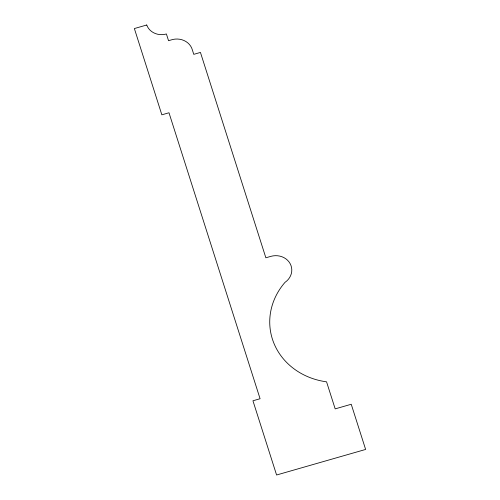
<?xml version="1.0" encoding="UTF-8"?>
<svg xmlns="http://www.w3.org/2000/svg" width="500" height="500" viewBox="0 0 500 500"><rect width="100%" height="100%" fill="white"/><g stroke="black" fill="none" stroke-linecap="round" stroke-linejoin="round"><path stroke-width="0.75" d="M146.731 25L134.369 28.55L161.85 114.819L168.988 112.769L260.081 398.731L252.944 400.781L276.588 475L365.631 449.444L351.238 404.263L335.181 408.875L326.562 381.831A69.331 62.369 -8.9 0 1 285.012 282.35A16.538 14.875 -8.9 0 0 290.125 263.612A16.538 14.875 -8.9 0 0 270.769 256.381L265.863 257.787L200.444 52.431L193.769 54.344L192.375 49.956A16.581 14.912 -8.9 0 0 172.787 39.475L168.544 40.694L166.4 33.975A16.069 14.456 -8.9 0 1 146.731 25"/></g></svg>
